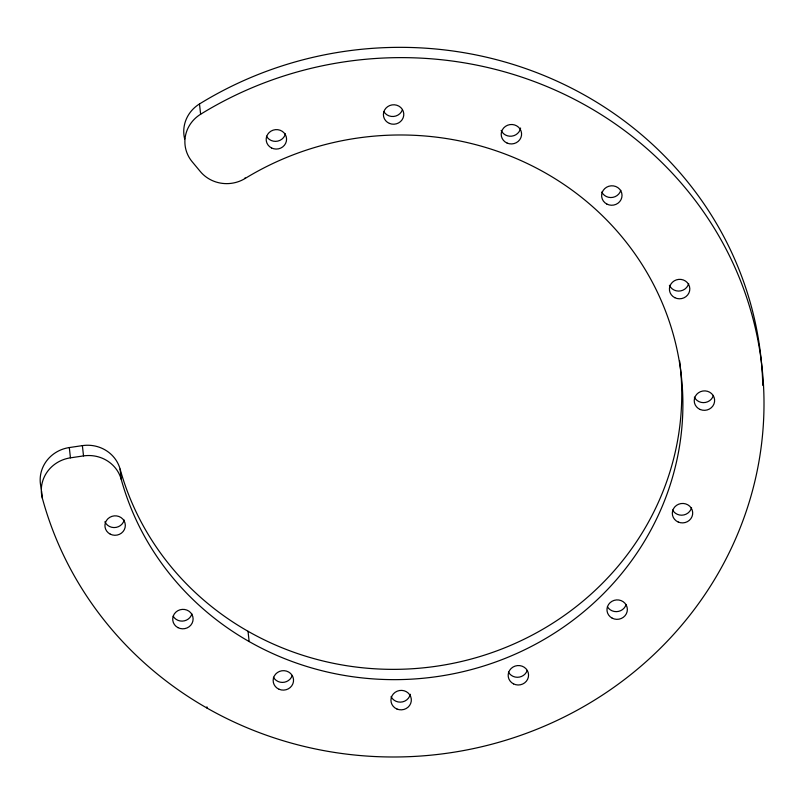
<?xml version="1.0" encoding="UTF-8"?>
<svg xmlns="http://www.w3.org/2000/svg" width="804" height="804" viewBox="0 0 804 804"><rect width="100%" height="100%" fill="white"/><g stroke="black" fill="none" stroke-linecap="round" stroke-linejoin="round"><path stroke-width="1.21" d="M41.386 489.314L41.245 488.038A34.009 32.401 -6.3 0 1 69.315 447.557L82.38 445.627A34.009 32.401 -6.3 0 1 120.108 469.084A285.681 272.164 -6.3 0 0 450.15 663.903A285.681 272.164 -6.3 0 0 679.611 360.835M200.628 114.238A366.835 349.469 -6.3 0 1 725.59 248.185A366.835 349.469 -6.3 0 1 525.585 733.6A366.835 349.469 -6.3 0 1 42.381 498.309A34.009 32.401 -6.3 0 1 70.44 457.838L83.515 455.908A34.009 32.401 -6.3 0 1 121.233 479.365A285.681 272.164 -6.3 0 0 497.666 661.26A285.681 272.164 -6.3 0 0 653.139 283.691A285.681 272.164 -6.3 0 0 245.15 178.458A34.009 32.401 -6.3 0 1 200.317 171.533L192.156 161.725A34.009 32.401 -6.3 0 1 200.628 114.238L199.492 103.957A366.835 349.469 -6.3 0 1 569.051 86.902A366.835 349.469 -6.3 0 1 762.775 385.397M245.079 177.815L245.15 178.458M248.014 631.271L249.15 641.552M206.899 706.806L207.04 708.083M120.108 469.084L121.233 479.365M82.38 445.627L83.515 455.908M69.315 447.557L70.44 457.838M41.607 491.244L42.381 498.309M184.659 138.931A34.009 32.401 -6.3 0 1 199.492 103.957M402.342 109.977A10.201 9.718 -6.3 0 1 383.86 111.635M285.44 133.826A10.201 9.718 -6.3 0 1 266.466 136.188M520.6 128.017A10.201 9.718 -6.3 0 1 501.173 130.439M124.188 520.027A10.201 9.718 -6.3 0 1 104.902 521.766M191.885 613.914A10.201 9.718 -6.3 0 1 173.172 616.236M620.799 190.337A10.201 9.718 -6.3 0 1 601.754 192.055M292.214 675.541A10.201 9.718 -6.3 0 1 273.44 677.239M688.676 283.541A10.201 9.718 -6.3 0 1 669.39 285.279M410.281 694.264A10.201 9.718 -6.3 0 1 391.066 696.656M527.223 670.415A10.201 9.718 -6.3 0 1 508.45 672.114M713.399 395.427A10.201 9.718 -6.3 0 1 694.354 397.146M626.135 604.437A10.201 9.718 -6.3 0 1 607.422 606.769M691.561 507.656A10.201 9.718 -6.3 0 1 672.586 510.017M271.531 147.946A10.201 9.718 -6.3 0 0 286.576 138.971A10.201 9.718 -6.3 0 0 271.028 131.112A10.201 9.718 -6.3 0 0 271.531 147.946M389.427 123.414A10.201 9.718 -6.3 0 0 403.739 113.394A10.201 9.718 -6.3 0 0 387.628 106.671A10.201 9.718 -6.3 0 0 389.427 123.414M507.173 143.112A10.201 9.718 -6.3 0 0 521.545 133.173A10.201 9.718 -6.3 0 0 505.465 126.369A10.201 9.718 -6.3 0 0 507.173 143.112M110.279 534.157A10.201 9.718 -6.3 0 0 125.323 525.173A10.201 9.718 -6.3 0 0 109.786 517.324A10.201 9.718 -6.3 0 0 110.279 534.157M177.925 627.622A10.201 9.718 -6.3 0 0 193.111 618.869A10.201 9.718 -6.3 0 0 177.704 610.779A10.201 9.718 -6.3 0 0 177.925 627.622M606.839 204.055A10.201 9.718 -6.3 0 0 622.025 195.302A10.201 9.718 -6.3 0 0 606.618 187.211A10.201 9.718 -6.3 0 0 606.839 204.055M279.129 689.289A10.201 9.718 -6.3 0 0 293.5 679.35A10.201 9.718 -6.3 0 0 277.42 672.536A10.201 9.718 -6.3 0 0 279.129 689.289M674.767 297.671A10.201 9.718 -6.3 0 0 689.812 288.686A10.201 9.718 -6.3 0 0 674.275 280.837A10.201 9.718 -6.3 0 0 674.767 297.671M396.975 709.038A10.201 9.718 -6.3 0 0 411.286 699.028A10.201 9.718 -6.3 0 0 395.166 692.294A10.201 9.718 -6.3 0 0 396.975 709.038M513.515 683.872A10.201 9.718 -6.3 0 0 528.56 674.898A10.201 9.718 -6.3 0 0 513.022 667.039A10.201 9.718 -6.3 0 0 513.515 683.872M700.264 409.527A10.201 9.718 -6.3 0 0 714.575 399.518A10.201 9.718 -6.3 0 0 698.455 392.784A10.201 9.718 -6.3 0 0 700.264 409.527M612.176 618.155A10.201 9.718 -6.3 0 0 627.361 609.402A10.201 9.718 -6.3 0 0 611.955 601.312A10.201 9.718 -6.3 0 0 612.176 618.155M678.285 522.067A10.201 9.718 -6.3 0 0 692.656 512.128A10.201 9.718 -6.3 0 0 676.576 505.324A10.201 9.718 -6.3 0 0 678.285 522.067"/></g></svg>
